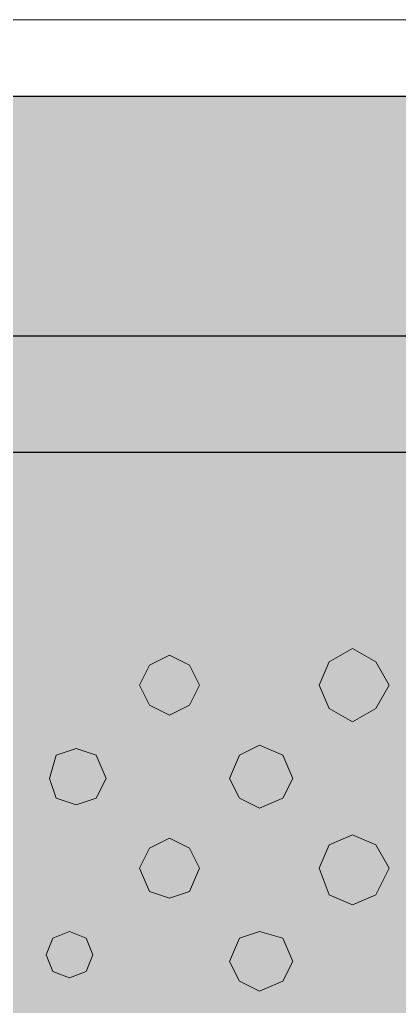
# Model space of a CAD drawing. Header units: millimetres. Extents: x 138979 to 257434, y 2210 to 57479.
# Drawn here: x 246606.9 to 246733, y 28564 to 28892.2 of the extents above; entities that cross this region are included whole.
import ezdxf

# ---------------------------------------------------------------- set-up
doc = ezdxf.new("R2010")
doc.units = ezdxf.units.MM
doc.layers.add('FLOOR', color=6, linetype='Continuous', lineweight=9)
doc.layers.add('GAR-Sanitary Ware', color=8, linetype='Continuous')

# ---------------------------------------------------------------- blocks, each defined once
blk = doc.blocks.new('BT01')
at = {"layer": 'GAR-Sanitary Ware', "true_color": 0xffffff}
h = blk.add_hatch(color=7, dxfattribs=at)
h.dxf.hatch_style = 1
h.paths.add_polyline_path([(145354.4739902103, 17445.21085285259), (145341.1901725417, 17480.63427279569), (145324.5856819761, 17513.84381696748), (145304.6599554729, 17544.8393446077), (145281.4132745531, 17574.72793436228), (145257.0596557474, 17601.29542893951), (145228.2781446383, 17626.75612639126), (145198.3895548838, 17647.78879078), (145166.2870893581, 17667.7143765229), (145131.9706073005, 17683.21221072308), (145096.5471873574, 17696.49602839182), (145058.9097508825, 17705.35181299751), (145020.1653765221, 17711.99372183185), (144980.3139235165, 17713.10080047767), (144058.1970817891, 17713.10080047767), (144018.3456991627, 17711.99372183185), (143979.6013248027, 17705.35181299751), (143941.9638883281, 17696.49602839182), (143905.4334601192, 17683.21221072308), (143871.1169780616, 17667.7143765229), (143839.0144421556, 17647.78879078), (143809.1259227814, 17626.75612639126), (143781.4513495583, 17601.29542893951), (143755.9907224865, 17574.72793436228), (143732.7441119463, 17544.8393446077), (143713.9253937092, 17513.84381696748), (143697.320621623, 17480.63427279569), (143684.0368743346, 17445.21085285259), (143674.0740110828, 17408.68049502381), (143668.5391105143, 17371.0430585492), (143666.3250939832, 17332.2985434288), (143668.5391105143, 17293.55416906852), (143674.0740110828, 17255.91673259391), (143684.0368743346, 17219.38637476513), (143697.320621623, 17183.9628140619), (143713.9253937092, 17150.75341065027), (143732.7441119463, 17119.75788301005), (143755.9907224865, 17089.86943401562), (143781.4513495583, 17063.30179867821), (143809.1259227814, 17038.94803911218), (143839.0144421556, 17016.80843683775), (143871.1169780616, 16996.88271033467), (143905.4334601192, 16981.38501689467), (143941.9638883281, 16968.10119922599), (143979.6013248027, 16959.24541462024), (144018.3456991627, 16953.71044367159), (144058.1970817891, 16951.49649752013), (144980.3139235165, 16951.49649752013), (145020.1653765221, 16953.71044367159), (145058.9097508825, 16959.24541462024), (145096.5471873574, 16968.10119922599), (145131.9706073005, 16981.38501689467), (145166.2870893581, 16996.88271033467), (145198.3895548838, 17016.80843683775), (145228.2781446383, 17038.94803911218), (145257.0596557474, 17063.30179867821), (145281.4132745531, 17089.86943401562), (145304.6599554729, 17119.75788301005), (145324.5856819761, 17150.75341065027), (145341.1901725417, 17183.9628140619), (145354.4739902103, 17219.38637476513), (145363.3300563365, 17255.9167325939), (145369.9719651709, 17293.55416906852), (145372.1858409424, 17332.2985434288), (145369.9719651709, 17371.0430585492), (145363.3300563365, 17408.68049502382)])
at = {"layer": 'GAR-Sanitary Ware'}
for p, q in [((144058.1970817891, 17713.10080047767), (144980.3139235165, 17713.10080047767)), ((144075.9087917604, 17633.39803522563), (144969.2441223792, 17633.39803522563)), ((144250.8121564647, 17594.6535201052), (144793.233819789, 17594.6535201052))]:
    blk.add_line(p, q, dxfattribs=at)
at = {"layer": 'GAR-Sanitary Ware', "lineweight": 0}
for p, q in [((144735.6706568117, 17529.34151040751), (144727.9218100915, 17524.91361810468)), ((144743.4196442917, 17524.91361810468), (144735.6706568117, 17529.34151040751)), ((144674.7866801766, 17527.12763463616), (144668.1447713426, 17523.80668021902)), ((144681.4285890113, 17523.80668021902), (144674.7866801766, 17527.12763463616)), ((144668.1447713426, 17523.80668021902), (144664.8238169253, 17517.16477138462)), ((144684.7495434284, 17517.16477138462), (144681.4285890113, 17523.80668021902)), ((144727.9218100915, 17524.91361810468), (144724.6008556744, 17517.16477138462)), ((144747.8475365946, 17517.16477138462), (144743.4196442917, 17524.91361810468)), ((144664.8238169253, 17517.16477138462), (144668.1447713426, 17510.52286255028)), ((144681.4285890113, 17510.52286255028), (144684.7495434284, 17517.16477138462)), ((144724.6008556744, 17517.16477138462), (144727.9218100915, 17509.41592466462)), ((144743.4196442917, 17509.41592466462), (144747.8475365946, 17517.16477138462)), ((144668.1447713426, 17510.52286255028), (144674.7866801766, 17507.20190813308)), ((144674.7866801766, 17507.20190813308), (144681.4285890113, 17510.52286255028)), ((144727.9218100915, 17509.41592466462), (144735.6706568117, 17504.98789160163)), ((144735.6706568117, 17504.98789160163), (144743.4196442917, 17509.41592466462)), ((144643.7911525364, 17496.13210699594), (144637.1492437024, 17493.9180904644)), ((144650.4330613709, 17493.9180904644), (144643.7911525364, 17496.13210699594)), ((144704.6751291712, 17497.2390448816), (144698.0332203368, 17493.9180904644)), ((144712.4241166515, 17493.9180904644), (144704.6751291712, 17497.2390448816)), ((144637.1492437024, 17493.9180904644), (144634.9352271706, 17486.1692437444)), ((144653.7540157882, 17486.1692437444), (144650.4330613709, 17493.9180904644)), ((144698.0332203368, 17493.9180904644), (144694.7124066798, 17486.1692437444)), ((144715.7450710689, 17486.1692437444), (144712.4241166515, 17493.9180904644)), ((144634.9352271706, 17486.1692437444), (144637.1492437024, 17479.52733491006)), ((144650.4330613709, 17479.52733491006), (144653.7540157882, 17486.1692437444)), ((144694.7124066798, 17486.1692437444), (144698.0332203368, 17479.52733491006)), ((144712.4241166515, 17479.52733491006), (144715.7450710689, 17486.1692437444)), ((144637.1492437024, 17479.52733491006), (144643.7911525364, 17477.31331837855)), ((144643.7911525364, 17477.31331837855), (144650.4330613709, 17479.52733491006)), ((144698.0332203368, 17479.52733491006), (144704.6751291712, 17476.20638049286)), ((144704.6751291712, 17476.20638049286), (144712.4241166515, 17479.52733491006)), ((144674.7866801766, 17466.24351724132), (144668.1447713426, 17462.92256282413)), ((144681.4285890113, 17462.92256282413), (144674.7866801766, 17466.24351724132)), ((144735.6706568117, 17467.35059588717), (144727.9218100915, 17464.02964146997)), ((144743.4196442917, 17464.02964146997), (144735.6706568117, 17467.35059588717)), ((144668.1447713426, 17462.92256282413), (144664.8238169253, 17456.28065398979)), ((144684.7495434284, 17456.28065398979), (144681.4285890113, 17462.92256282413)), ((144727.9218100915, 17464.02964146997), (144724.6008556744, 17456.28065398979)), ((144747.8475365946, 17456.28065398979), (144743.4196442917, 17464.02964146997)), ((144664.8238169253, 17456.28065398979), (144668.1447713426, 17448.53180726978)), ((144681.4285890113, 17448.53180726978), (144684.7495434284, 17456.28065398979)), ((144724.6008556744, 17456.28065398979), (144727.9218100915, 17447.42486938412)), ((144743.4196442917, 17447.42486938412), (144747.8475365946, 17456.28065398979)), ((144668.1447713426, 17448.53180726978), (144674.7866801766, 17446.31779073828)), ((144674.7866801766, 17446.31779073828), (144681.4285890113, 17448.53180726978)), ((144727.9218100915, 17447.42486938412), (144735.6706568117, 17444.10391496692)), ((144735.6706568117, 17444.10391496692), (144743.4196442917, 17447.42486938412)), ((144641.577136005, 17435.24798960105), (144636.0423058164, 17433.03411382969)), ((144647.1121069537, 17433.03411382969), (144641.577136005, 17435.24798960105)), ((144704.6751291712, 17435.24798960105), (144698.0332203368, 17433.03411382969)), ((144712.4241166515, 17433.03411382969), (144704.6751291712, 17435.24798960105)), ((144636.0423058164, 17433.03411382969), (144633.8282892851, 17427.49914288105)), ((144649.325982725, 17427.49914288105), (144647.1121069537, 17433.03411382969)), ((144698.0332203368, 17433.03411382969), (144694.7124066798, 17425.28512634954)), ((144715.7450710689, 17425.28512634954), (144712.4241166515, 17433.03411382969)), ((144633.8282892851, 17427.49914288105), (144636.0423058164, 17421.96417193237)), ((144647.1121069537, 17421.96417193237), (144649.325982725, 17427.49914288105)), ((144694.7124066798, 17425.28512634954), (144698.0332203368, 17418.6432175152)), ((144712.4241166515, 17418.6432175152), (144715.7450710689, 17425.28512634954)), ((144636.0423058164, 17421.96417193237), (144641.577136005, 17419.75029616104)), ((144641.577136005, 17419.75029616104), (144647.1121069537, 17421.96417193237)), ((144698.0332203368, 17418.6432175152), (144704.6751291712, 17415.32226309806)), ((144704.6751291712, 17415.32226309806), (144712.4241166515, 17418.6432175152))]:
    blk.add_line(p, q, dxfattribs=at)
blk = doc.blocks.new('Type E2')
at = {"layer": 'FLOOR'}
blk.add_lwpolyline([(212770.3366963231, 22089.06939241901), (212770.3366963231, 20669.07311223046), (214695.3373065724, 20669.07461095805), (214695.3360859523, 22469.07461095514), (213870.6014278732, 22469.07461095694), (213870.6014278693, 22089.06939240513)], close=True, dxfattribs=at)
at = {"layer": 'GAR-Sanitary Ware', "rotation": 270}
blk.add_blockref('BT01', (196956.7510542867, 166091.0974340391), dxfattribs=at)

msp = doc.modelspace()

# ---------------------------------------------------------------- block references
at = {"color": 51, "true_color": 0xf8f6b0, "transparency": 33554559, "rotation": 90}
msp.add_blockref('Type E2', (268072.9739083257, -185803.1210471018), dxfattribs=at)

doc.saveas('drawing.dxf')
